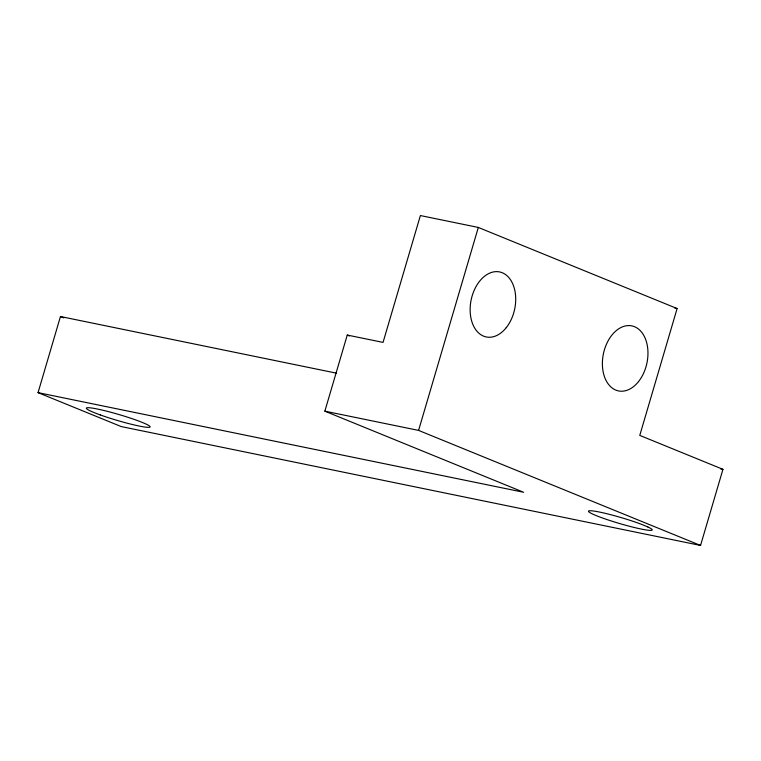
<?xml version="1.0" encoding="UTF-8"?>
<svg xmlns="http://www.w3.org/2000/svg" width="761" height="761" viewBox="0 0 761 761"><rect width="100%" height="100%" fill="white"/><g stroke="black" fill="none" stroke-linecap="round" stroke-linejoin="round"><path stroke-width="1.14" d="M38.05 392.638L523.635 492.272L324.852 411.168L347.254 335.059L383.049 342.402L420.386 215.553L478.317 227.444L677.109 308.547L639.773 435.397L722.95 469.337L700.548 545.447L121.227 426.579L38.05 392.638L60.452 316.528L336.429 373.156M700.548 545.447L418.588 430.403L478.317 227.444M674.788 308.072L677.109 308.547M720.619 468.862L722.95 469.337M324.852 411.168L418.588 430.403M347.254 335.059L349.442 335.953M60.452 316.528L63.734 317.87M647.839 526.954L642.741 524.814A33.199 3.063 16.4 0 0 590.346 510.726A33.199 3.063 16.4 0 0 623.297 524.595A33.199 3.063 16.4 0 0 647.839 526.954M100.328 414.945A33.199 3.063 16.4 0 0 150.031 427.035A33.199 3.063 16.4 0 0 104.419 410.617A33.199 3.063 16.4 0 0 100.328 414.945M506.265 327.649A33.199 22.25 -78.4 0 0 502.26 272.733A33.199 22.25 -78.4 0 0 470.25 312.952A33.199 22.25 -78.4 0 0 506.265 327.649M638.517 381.603A33.199 22.25 -78.4 0 0 634.503 326.688A33.199 22.25 -78.4 0 0 602.493 366.907A33.199 22.25 -78.4 0 0 638.517 381.603"/></g></svg>
